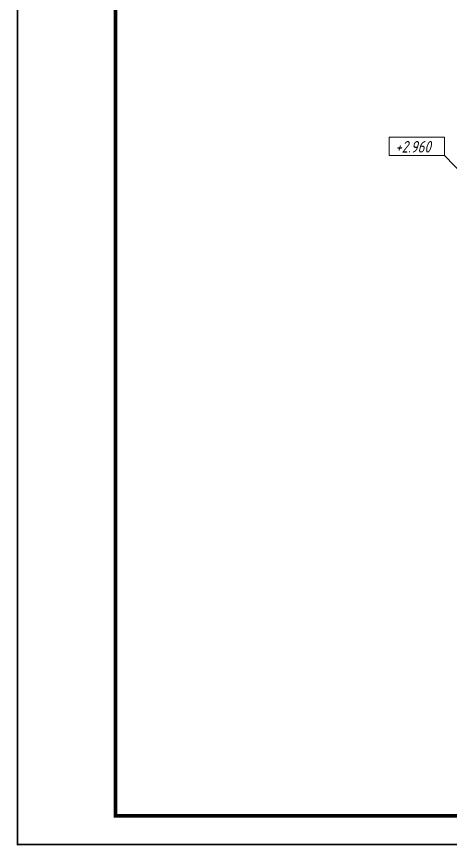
# Model space of a CAD drawing. Header units: millimetres. Extents: x 653176 to 972033, y 753746 to 925850.
# Drawn here: x 809580 to 814272, y 780229 to 789193 of the extents above; entities that cross this region are included whole.
import ezdxf

# ---------------------------------------------------------------- set-up
doc = ezdxf.new("R2010")
doc.units = ezdxf.units.MM
doc.header["$LTSCALE"] = 10
doc.layers.add('AL', color=7, linetype='Continuous', lineweight=30)
doc.layers.add('размh150', color=7, linetype='Continuous', lineweight=9)
doc.styles.add('ГОСТ тип А', font='gost_a.shx', dxfattribs={"oblique": 15, "height": 125})

msp = doc.modelspace()

# ---------------------------------------------------------------- linework, layer by layer
at = {"layer": 'AL', "color": 7, "const_width": 20}
msp.add_lwpolyline([(809589.6, 795089.1), (830589.6, 795089.1), (830589.6, 780239.1), (809589.6, 780239.1), (809589.6, 795089.1)], dxfattribs=at)
for points in [[(810639.6, 794789.1), (830289.6, 794789.1), (830289.6, 780539.1), (810639.6, 780539.1)], [(810649.6, 794779.1), (830279.6, 794779.1), (830279.6, 780549.1), (810649.6, 780549.1)], [(810659.6, 794769.1), (830269.6, 794769.1), (830269.6, 780559.1), (810659.6, 780559.1)]]:
    msp.add_lwpolyline(points, close=True, dxfattribs=at)
at = {"layer": 'размh150'}
msp.add_lwpolyline([(813609.5, 787689.4), (814209.5, 787689.4), (814209.5, 787889.4), (813609.5, 787889.4)], close=True, dxfattribs=at)
msp.add_lwpolyline([(814209.5, 787689.4), (814532.5, 787354)], dxfattribs=at)

# ---------------------------------------------------------------- texts
at = {"layer": 'размh150', "style": 'ГОСТ тип А', "oblique": 15}
msp.add_text('+2.960', height=125, dxfattribs=at).set_placement((813675.7, 787722.5))

doc.saveas('drawing.dxf')
